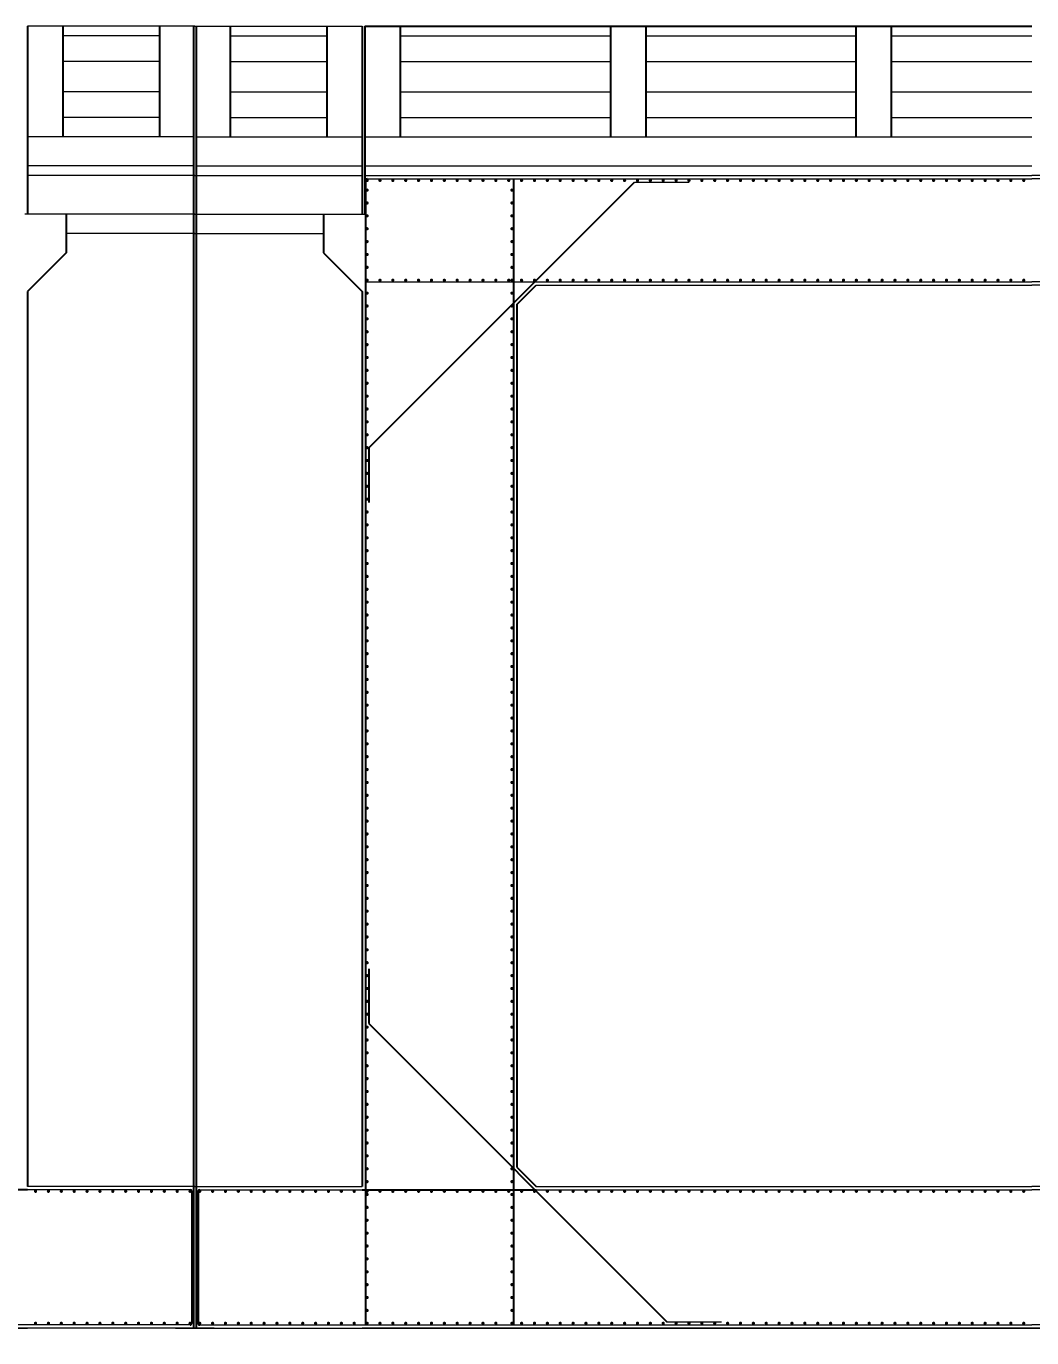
# Model space of a CAD drawing. Header units: millimetres. Extents: x -237855 to 12979, y -14991 to 144223.
# Drawn here: x -18156 to -10346, y 134038 to 144223 of the extents above; entities that cross this region are included whole.
import ezdxf

# ---------------------------------------------------------------- set-up
doc = ezdxf.new("R2010")
doc.units = ezdxf.units.MM
doc.header["$MEASUREMENT"] = 0
doc.layers.add('S TEXT', color=7, linetype='Continuous', lineweight=20)
doc.styles.get("Standard").update_dxf_attribs({"font": 'dutchb.ttf'})
doc.dimstyles.new('ISO-25', dxfattribs={"dimtxt": 1000, "dimasz": 1000, "dimexe": 1.25, "dimexo": 0.625, "dimtad": 0, "dimtxsty": 'Standard', "dimcen": 75, "dimadec": 0, "dimazin": 0, "dimtfac": 1, "dimtmove": 0, "dimatfit": 2, "dimfxl": 0, "dimarcsym": 0})

# ---------------------------------------------------------------- blocks, each defined once
blk = doc.blocks.new('*D19')
at = {"color": 0, "lineweight": -2}
for p, q in [((9154, 134627), (9154, 133162)), ((-29846, 133527), (-29846, 133162)), ((-28846, 133163), (-12128, 133163)), ((8154, 133163), (-8565, 133163))]:
    blk.add_line(p, q, dxfattribs=at)
at = {"color": 0}
for points in [[(-28846, 133330), (-28846, 132996), (-29846, 133163)], [(8154, 133330), (8154, 132996), (9154, 133163)]]:
    blk.add_solid(points, dxfattribs=at)
at = {"layer": 'Defpoints', "color": 0}
for p in [(9154, 134627), (-29846, 133527), (9154, 133163)]:
    blk.add_point(p, dxfattribs=at)
at = {"color": 0, "insert": (-10346, 133163), "char_height": 1000, "attachment_point": 5}
blk.add_mtext('39000', dxfattribs=at)

msp = doc.modelspace()

# ---------------------------------------------------------------- linework, layer by layer
for p, q in [((-18146.35978, 144222.8487), (-18146.35979, 142762.8487)), ((-17871.35978, 144222.8487), (-17871.35979, 143362.84869)), ((-17121.35978, 144222.84868), (-17121.35979, 143362.84868)), ((-16856.35978, 144222.84867), (-16856.35988, 134112.84867)), ((-16836.35978, 144222.84867), (-16836.35988, 134112.84867)), ((-16571.35978, 144222.84867), (-16571.35979, 143362.84867)), ((-15821.35978, 144222.84868), (-15821.35979, 143362.84867)), ((-15546.35978, 144222.84867), (-15546.35979, 142762.84867)), ((-15526.35978, 144222.84867), (-15526.35979, 142762.84867)), ((-15526.35978, 144222.84867), (-10346.35978, 144222.84867)), ((-15251.35978, 144222.84867), (-15251.35979, 143362.84867)), ((-13619.35978, 144222.84865), (-13619.35979, 143362.84866)), ((-13344.35978, 144222.84865), (-13344.35979, 143362.84865)), ((-11712.35978, 144222.84864), (-11712.35979, 143362.84864)), ((-11437.35978, 144222.84863), (-11437.35979, 143362.84864)), ((-15521.35979, 143025.34867), (-15521.35988, 134137.84867)), ((-15496.35981, 140948.20401), (-13431.71513, 143012.84867)), ((-14371.35979, 143037.84867), (-14371.35988, 134137.84867)), ((-17846.35979, 142762.84869), (-17846.3598, 142462.84869)), ((-15846.35979, 142762.84867), (-15846.3598, 142462.84867)), ((-17846.3598, 142462.84869), (-18146.3598, 142162.8487)), ((-15846.3598, 142462.84867), (-15546.3598, 142162.84867)), ((-14346.3598, 142062.84867), (-14196.3598, 142212.84867)), ((-18146.3598, 142162.8487), (-18146.35987, 135212.8487)), ((-15546.3598, 142162.84867), (-15546.35987, 135212.84867)), ((-14346.3598, 142062.84867), (-14346.35987, 135362.84867)), ((-15496.35981, 140948.20401), (-15496.35982, 140523.93994)), ((-15496.35985, 136901.7574), (-15496.35986, 136477.49334)), ((-15496.35986, 136477.49334), (-13181.71522, 134162.84867)), ((-14346.35987, 135362.84867), (-14196.35987, 135212.84867)), ((-18146.35987, 135187.8487), (-19496.35987, 135187.84873)), ((-16871.35987, 135175.34867), (-16871.35988, 134150.34867)), ((-16821.35987, 135175.34867), (-16821.35988, 134150.34867)), ((-15546.35987, 135187.84867), (-14196.35987, 135187.84867))]:
    msp.add_line(p, q)
at = {"const_width": 12.5}
for points in [[(-15515.10979, 143025.34867, 1), (-15502.60979, 143025.34867, 1)], [(-15415.10979, 143025.34867, 1), (-15402.60979, 143025.34867, 1)], [(-15315.10979, 143025.34867, 1), (-15302.60979, 143025.34867, 1)], [(-15215.10979, 143025.34867, 1), (-15202.60979, 143025.34867, 1)], [(-15115.10979, 143025.34867, 1), (-15102.60979, 143025.34867, 1)], [(-15015.10979, 143025.34867, 1), (-15002.60979, 143025.34867, 1)], [(-14915.10979, 143025.34867, 1), (-14902.60979, 143025.34867, 1)], [(-14815.10979, 143025.34867, 1), (-14802.60979, 143025.34867, 1)], [(-14715.10979, 143025.34867, 1), (-14702.60979, 143025.34867, 1)], [(-14615.10979, 143025.34867, 1), (-14602.60979, 143025.34867, 1)], [(-14515.10979, 143025.34867, 1), (-14502.60979, 143025.34867, 1)], [(-14415.10979, 143025.34867, 1), (-14402.60979, 143025.34867, 1)], [(-14315.10979, 143025.34867, 1), (-14302.60979, 143025.34867, 1)], [(-14215.10979, 143025.34867, 1), (-14202.60979, 143025.34867, 1)], [(-14115.10979, 143025.34867, 1), (-14102.60979, 143025.34867, 1)], [(-14015.10979, 143025.34867, 1), (-14002.60979, 143025.34867, 1)], [(-13915.10979, 143025.34867, 1), (-13902.60979, 143025.34867, 1)], [(-13815.10979, 143025.34867, 1), (-13802.60979, 143025.34867, 1)], [(-13715.10979, 143025.34867, 1), (-13702.60979, 143025.34867, 1)], [(-13615.10979, 143025.34867, 1), (-13602.60979, 143025.34867, 1)], [(-13515.10979, 143025.34867, 1), (-13502.60979, 143025.34867, 1)], [(-13415.10979, 143025.34867, 1), (-13402.60979, 143025.34867, 1)], [(-13315.10979, 143025.34867, 1), (-13302.60979, 143025.34867, 1)], [(-13215.10979, 143025.34867, 1), (-13202.60979, 143025.34867, 1)], [(-13115.10979, 143025.34867, 1), (-13102.60979, 143025.34867, 1)], [(-13015.10979, 143025.34867, 1), (-13002.60979, 143025.34867, 1)], [(-12915.10979, 143025.34867, 1), (-12902.60979, 143025.34867, 1)], [(-12815.10979, 143025.34867, 1), (-12802.60979, 143025.34867, 1)], [(-12715.10979, 143025.34867, 1), (-12702.60979, 143025.34867, 1)], [(-12615.10979, 143025.34867, 1), (-12602.60979, 143025.34867, 1)], [(-12515.10979, 143025.34867, 1), (-12502.60979, 143025.34867, 1)], [(-12415.10979, 143025.34867, 1), (-12402.60979, 143025.34867, 1)], [(-12315.10979, 143025.34867, 1), (-12302.60979, 143025.34867, 1)], [(-12215.10979, 143025.34867, 1), (-12202.60979, 143025.34867, 1)], [(-12115.10979, 143025.34867, 1), (-12102.60979, 143025.34867, 1)], [(-12015.10979, 143025.34867, 1), (-12002.60979, 143025.34867, 1)], [(-11915.10979, 143025.34867, 1), (-11902.60979, 143025.34867, 1)], [(-11815.10979, 143025.34867, 1), (-11802.60979, 143025.34867, 1)], [(-11715.10979, 143025.34867, 1), (-11702.60979, 143025.34867, 1)], [(-11615.10979, 143025.34867, 1), (-11602.60979, 143025.34867, 1)], [(-11515.10979, 143025.34867, 1), (-11502.60979, 143025.34867, 1)], [(-11415.10979, 143025.34867, 1), (-11402.60979, 143025.34867, 1)], [(-11315.10979, 143025.34867, 1), (-11302.60979, 143025.34867, 1)], [(-11215.10979, 143025.34867, 1), (-11202.60979, 143025.34867, 1)], [(-11115.10979, 143025.34867, 1), (-11102.60979, 143025.34867, 1)], [(-11015.10979, 143025.34867, 1), (-11002.60979, 143025.34867, 1)], [(-10915.10979, 143025.34867, 1), (-10902.60979, 143025.34867, 1)], [(-10815.10979, 143025.34867, 1), (-10802.60979, 143025.34867, 1)], [(-10715.10979, 143025.34867, 1), (-10702.60979, 143025.34867, 1)], [(-10615.10979, 143025.34867, 1), (-10602.60979, 143025.34867, 1)], [(-10515.10979, 143025.34867, 1), (-10502.60979, 143025.34867, 1)], [(-10415.10979, 143025.34867, 1), (-10402.60979, 143025.34867, 1)], [(-15515.10988, 142950.34867, 1), (-15502.60988, 142950.34867, 1)], [(-14390.10988, 142950.34867, 1), (-14377.60988, 142950.34867, 1)], [(-15515.10988, 142850.34867, 1), (-15502.60988, 142850.34867, 1)], [(-14390.10988, 142850.34867, 1), (-14377.60988, 142850.34867, 1)], [(-15515.10988, 142750.34867, 1), (-15502.60988, 142750.34867, 1)], [(-14390.10988, 142750.34867, 1), (-14377.60988, 142750.34867, 1)], [(-15515.10988, 142650.34867, 1), (-15502.60988, 142650.34867, 1)], [(-14390.10988, 142650.34867, 1), (-14377.60988, 142650.34867, 1)], [(-15515.10988, 142550.34867, 1), (-15502.60988, 142550.34867, 1)], [(-14390.10988, 142550.34867, 1), (-14377.60988, 142550.34867, 1)], [(-15515.10988, 142450.34867, 1), (-15502.60988, 142450.34867, 1)], [(-14390.10988, 142450.34867, 1), (-14377.60988, 142450.34867, 1)], [(-15515.10988, 142350.34867, 1), (-15502.60988, 142350.34867, 1)], [(-14390.10988, 142350.34867, 1), (-14377.60988, 142350.34867, 1)], [(-15515.10988, 142250.34867, 1), (-15502.60988, 142250.34867, 1)], [(-15515.1098, 142250.34867, 1), (-15502.6098, 142250.34867, 1)], [(-15415.10988, 142250.34867, 1), (-15402.60988, 142250.34867, 1)], [(-15315.10988, 142250.34867, 1), (-15302.60988, 142250.34867, 1)], [(-15215.10988, 142250.34867, 1), (-15202.60988, 142250.34867, 1)], [(-15115.10988, 142250.34867, 1), (-15102.60988, 142250.34867, 1)], [(-15015.10988, 142250.34867, 1), (-15002.60988, 142250.34867, 1)], [(-14915.10988, 142250.34867, 1), (-14902.60988, 142250.34867, 1)], [(-14815.10988, 142250.34867, 1), (-14802.60988, 142250.34867, 1)], [(-14715.10988, 142250.34867, 1), (-14702.60988, 142250.34867, 1)], [(-14615.10988, 142250.34867, 1), (-14602.60988, 142250.34867, 1)], [(-14515.10988, 142250.34867, 1), (-14502.60988, 142250.34867, 1)], [(-14415.10988, 142250.34867, 1), (-14402.60988, 142250.34867, 1)], [(-14390.10988, 142250.34867, 1), (-14377.60988, 142250.34867, 1)], [(-14315.10988, 142250.34867, 1), (-14302.60988, 142250.34867, 1)], [(-14215.10988, 142250.34867, 1), (-14202.60988, 142250.34867, 1)], [(-14115.10988, 142250.34867, 1), (-14102.60988, 142250.34867, 1)], [(-14015.10988, 142250.34867, 1), (-14002.60988, 142250.34867, 1)], [(-13915.10988, 142250.34867, 1), (-13902.60988, 142250.34867, 1)], [(-13815.10988, 142250.34867, 1), (-13802.60988, 142250.34867, 1)], [(-13715.10988, 142250.34867, 1), (-13702.60988, 142250.34867, 1)], [(-13615.10988, 142250.34867, 1), (-13602.60988, 142250.34867, 1)], [(-13515.10988, 142250.34867, 1), (-13502.60988, 142250.34867, 1)], [(-13415.10988, 142250.34867, 1), (-13402.60988, 142250.34867, 1)], [(-13315.10988, 142250.34867, 1), (-13302.60988, 142250.34867, 1)], [(-13215.10988, 142250.34867, 1), (-13202.60988, 142250.34867, 1)], [(-13115.10988, 142250.34867, 1), (-13102.60988, 142250.34867, 1)], [(-13015.10988, 142250.34867, 1), (-13002.60988, 142250.34867, 1)], [(-12915.10988, 142250.34867, 1), (-12902.60988, 142250.34867, 1)], [(-12815.10988, 142250.34867, 1), (-12802.60988, 142250.34867, 1)], [(-12715.10988, 142250.34867, 1), (-12702.60988, 142250.34867, 1)], [(-12615.10988, 142250.34867, 1), (-12602.60988, 142250.34867, 1)], [(-12515.10988, 142250.34867, 1), (-12502.60988, 142250.34867, 1)], [(-12415.10988, 142250.34867, 1), (-12402.60988, 142250.34867, 1)], [(-12315.10988, 142250.34867, 1), (-12302.60988, 142250.34867, 1)], [(-12215.10988, 142250.34867, 1), (-12202.60988, 142250.34867, 1)], [(-12115.10988, 142250.34867, 1), (-12102.60988, 142250.34867, 1)], [(-12015.10988, 142250.34867, 1), (-12002.60988, 142250.34867, 1)], [(-11915.10988, 142250.34867, 1), (-11902.60988, 142250.34867, 1)], [(-11815.10988, 142250.34867, 1), (-11802.60988, 142250.34867, 1)], [(-11715.10988, 142250.34867, 1), (-11702.60988, 142250.34867, 1)], [(-11615.10988, 142250.34867, 1), (-11602.60988, 142250.34867, 1)], [(-11515.10988, 142250.34867, 1), (-11502.60988, 142250.34867, 1)], [(-11415.10988, 142250.34867, 1), (-11402.60988, 142250.34867, 1)], [(-11315.10988, 142250.34867, 1), (-11302.60988, 142250.34867, 1)], [(-11215.10988, 142250.34867, 1), (-11202.60988, 142250.34867, 1)], [(-11115.10988, 142250.34867, 1), (-11102.60988, 142250.34867, 1)], [(-11015.10988, 142250.34867, 1), (-11002.60988, 142250.34867, 1)], [(-10915.10988, 142250.34867, 1), (-10902.60988, 142250.34867, 1)], [(-10815.10988, 142250.34867, 1), (-10802.60988, 142250.34867, 1)], [(-10715.10988, 142250.34867, 1), (-10702.60988, 142250.34867, 1)], [(-10615.10988, 142250.34867, 1), (-10602.60988, 142250.34867, 1)], [(-10515.10988, 142250.34867, 1), (-10502.60988, 142250.34867, 1)], [(-10415.10988, 142250.34867, 1), (-10402.60988, 142250.34867, 1)], [(-15515.10988, 142150.34867, 1), (-15502.60988, 142150.34867, 1)], [(-14390.10988, 142150.34867, 1), (-14377.60988, 142150.34867, 1)], [(-15515.10988, 142050.34867, 1), (-15502.60988, 142050.34867, 1)], [(-14390.10988, 142050.34867, 1), (-14377.60988, 142050.34867, 1)], [(-15515.10988, 141950.34867, 1), (-15502.60988, 141950.34867, 1)], [(-14390.10988, 141950.34867, 1), (-14377.60988, 141950.34867, 1)], [(-15515.10988, 141850.34867, 1), (-15502.60988, 141850.34867, 1)], [(-14390.10988, 141850.34867, 1), (-14377.60988, 141850.34867, 1)], [(-15515.10988, 141750.34867, 1), (-15502.60988, 141750.34867, 1)], [(-14390.10988, 141750.34867, 1), (-14377.60988, 141750.34867, 1)], [(-15515.10988, 141650.34867, 1), (-15502.60988, 141650.34867, 1)], [(-14390.10988, 141650.34867, 1), (-14377.60988, 141650.34867, 1)], [(-15515.10988, 141550.34867, 1), (-15502.60988, 141550.34867, 1)], [(-14390.10988, 141550.34867, 1), (-14377.60988, 141550.34867, 1)], [(-15515.10988, 141450.34867, 1), (-15502.60988, 141450.34867, 1)], [(-14390.10988, 141450.34867, 1), (-14377.60988, 141450.34867, 1)], [(-15515.10988, 141350.34867, 1), (-15502.60988, 141350.34867, 1)], [(-14390.10988, 141350.34867, 1), (-14377.60988, 141350.34867, 1)], [(-15515.10988, 141250.34867, 1), (-15502.60988, 141250.34867, 1)], [(-14390.10988, 141250.34867, 1), (-14377.60988, 141250.34867, 1)], [(-15515.10988, 141150.34867, 1), (-15502.60988, 141150.34867, 1)], [(-15515.10988, 141050.34867, 1), (-15502.60988, 141050.34867, 1)], [(-14390.10988, 141150.34867, 1), (-14377.60988, 141150.34867, 1)], [(-14390.10988, 141050.34867, 1), (-14377.60988, 141050.34867, 1)], [(-15515.10988, 140950.34867, 1), (-15502.60988, 140950.34867, 1)], [(-14390.10988, 140950.34867, 1), (-14377.60988, 140950.34867, 1)], [(-15515.10988, 140850.34867, 1), (-15502.60988, 140850.34867, 1)], [(-14390.10988, 140850.34867, 1), (-14377.60988, 140850.34867, 1)], [(-15515.10988, 140750.34867, 1), (-15502.60988, 140750.34867, 1)], [(-14390.10988, 140750.34867, 1), (-14377.60988, 140750.34867, 1)], [(-15515.10988, 140650.34867, 1), (-15502.60988, 140650.34867, 1)], [(-14390.10988, 140650.34867, 1), (-14377.60988, 140650.34867, 1)], [(-15515.10988, 140550.34867, 1), (-15502.60988, 140550.34867, 1)], [(-14390.10988, 140550.34867, 1), (-14377.60988, 140550.34867, 1)], [(-15515.10988, 140450.34867, 1), (-15502.60988, 140450.34867, 1)], [(-14390.10988, 140450.34867, 1), (-14377.60988, 140450.34867, 1)], [(-15515.10988, 140350.34867, 1), (-15502.60988, 140350.34867, 1)], [(-14390.10988, 140350.34867, 1), (-14377.60988, 140350.34867, 1)], [(-15515.10988, 140250.34867, 1), (-15502.60988, 140250.34867, 1)], [(-14390.10988, 140250.34867, 1), (-14377.60988, 140250.34867, 1)], [(-15515.10988, 140150.34867, 1), (-15502.60988, 140150.34867, 1)], [(-14390.10988, 140150.34867, 1), (-14377.60988, 140150.34867, 1)], [(-15515.10988, 140050.34867, 1), (-15502.60988, 140050.34867, 1)], [(-14390.10988, 140050.34867, 1), (-14377.60988, 140050.34867, 1)], [(-15515.10988, 139950.34867, 1), (-15502.60988, 139950.34867, 1)], [(-14390.10988, 139950.34867, 1), (-14377.60988, 139950.34867, 1)], [(-15515.10988, 139850.34867, 1), (-15502.60988, 139850.34867, 1)], [(-14390.10988, 139850.34867, 1), (-14377.60988, 139850.34867, 1)], [(-15515.10988, 139750.34867, 1), (-15502.60988, 139750.34867, 1)], [(-14390.10988, 139750.34867, 1), (-14377.60988, 139750.34867, 1)], [(-15515.10988, 139650.34867, 1), (-15502.60988, 139650.34867, 1)], [(-14390.10988, 139650.34867, 1), (-14377.60988, 139650.34867, 1)], [(-15515.10988, 139550.34867, 1), (-15502.60988, 139550.34867, 1)], [(-14390.10988, 139550.34867, 1), (-14377.60988, 139550.34867, 1)], [(-15515.10988, 139450.34867, 1), (-15502.60988, 139450.34867, 1)], [(-14390.10988, 139450.34867, 1), (-14377.60988, 139450.34867, 1)], [(-15515.10988, 139350.34867, 1), (-15502.60988, 139350.34867, 1)], [(-14390.10988, 139350.34867, 1), (-14377.60988, 139350.34867, 1)], [(-15515.10988, 139250.34867, 1), (-15502.60988, 139250.34867, 1)], [(-14390.10988, 139250.34867, 1), (-14377.60988, 139250.34867, 1)], [(-15515.10988, 139150.34867, 1), (-15502.60988, 139150.34867, 1)], [(-14390.10988, 139150.34867, 1), (-14377.60988, 139150.34867, 1)], [(-15515.10988, 139050.34867, 1), (-15502.60988, 139050.34867, 1)], [(-14390.10988, 139050.34867, 1), (-14377.60988, 139050.34867, 1)], [(-15515.10988, 138950.34867, 1), (-15502.60988, 138950.34867, 1)], [(-14390.10988, 138950.34867, 1), (-14377.60988, 138950.34867, 1)], [(-15515.10988, 138850.34867, 1), (-15502.60988, 138850.34867, 1)], [(-14390.10988, 138850.34867, 1), (-14377.60988, 138850.34867, 1)], [(-15515.10988, 138750.34867, 1), (-15502.60988, 138750.34867, 1)], [(-14390.10988, 138750.34867, 1), (-14377.60988, 138750.34867, 1)], [(-15515.10988, 138650.34867, 1), (-15502.60988, 138650.34867, 1)], [(-14390.10988, 138650.34867, 1), (-14377.60988, 138650.34867, 1)], [(-15515.10988, 138550.34867, 1), (-15502.60988, 138550.34867, 1)], [(-14390.10988, 138550.34867, 1), (-14377.60988, 138550.34867, 1)], [(-15515.10988, 138450.34867, 1), (-15502.60988, 138450.34867, 1)], [(-14390.10988, 138450.34867, 1), (-14377.60988, 138450.34867, 1)], [(-15515.10988, 138350.34867, 1), (-15502.60988, 138350.34867, 1)], [(-14390.10988, 138350.34867, 1), (-14377.60988, 138350.34867, 1)], [(-15515.10988, 138250.34867, 1), (-15502.60988, 138250.34867, 1)], [(-14390.10988, 138250.34867, 1), (-14377.60988, 138250.34867, 1)], [(-15515.10988, 138150.34867, 1), (-15502.60988, 138150.34867, 1)], [(-14390.10988, 138150.34867, 1), (-14377.60988, 138150.34867, 1)], [(-15515.10988, 138050.34867, 1), (-15502.60988, 138050.34867, 1)], [(-14390.10988, 138050.34867, 1), (-14377.60988, 138050.34867, 1)], [(-15515.10988, 137950.34867, 1), (-15502.60988, 137950.34867, 1)], [(-14390.10988, 137950.34867, 1), (-14377.60988, 137950.34867, 1)], [(-15515.10988, 137850.34867, 1), (-15502.60988, 137850.34867, 1)], [(-14390.10988, 137850.34867, 1), (-14377.60988, 137850.34867, 1)], [(-15515.10988, 137750.34867, 1), (-15502.60988, 137750.34867, 1)], [(-14390.10988, 137750.34867, 1), (-14377.60988, 137750.34867, 1)], [(-15515.10988, 137650.34867, 1), (-15502.60988, 137650.34867, 1)], [(-14390.10988, 137650.34867, 1), (-14377.60988, 137650.34867, 1)], [(-15515.10988, 137550.34867, 1), (-15502.60988, 137550.34867, 1)], [(-14390.10988, 137550.34867, 1), (-14377.60988, 137550.34867, 1)], [(-15515.10988, 137450.34867, 1), (-15502.60988, 137450.34867, 1)], [(-14390.10988, 137450.34867, 1), (-14377.60988, 137450.34867, 1)], [(-15515.10988, 137350.34867, 1), (-15502.60988, 137350.34867, 1)], [(-14390.10988, 137350.34867, 1), (-14377.60988, 137350.34867, 1)], [(-15515.10988, 137250.34867, 1), (-15502.60988, 137250.34867, 1)], [(-14390.10988, 137250.34867, 1), (-14377.60988, 137250.34867, 1)], [(-15515.10988, 137150.34867, 1), (-15502.60988, 137150.34867, 1)], [(-14390.10988, 137150.34867, 1), (-14377.60988, 137150.34867, 1)], [(-15515.10988, 137050.34867, 1), (-15502.60988, 137050.34867, 1)], [(-14390.10988, 137050.34867, 1), (-14377.60988, 137050.34867, 1)], [(-15515.10988, 136950.34867, 1), (-15502.60988, 136950.34867, 1)], [(-14390.10988, 136950.34867, 1), (-14377.60988, 136950.34867, 1)], [(-15515.10988, 136850.34867, 1), (-15502.60988, 136850.34867, 1)], [(-14390.10988, 136850.34867, 1), (-14377.60988, 136850.34867, 1)], [(-15515.10988, 136750.34867, 1), (-15502.60988, 136750.34867, 1)], [(-14390.10988, 136750.34867, 1), (-14377.60988, 136750.34867, 1)], [(-15515.10988, 136650.34867, 1), (-15502.60988, 136650.34867, 1)], [(-14390.10988, 136650.34867, 1), (-14377.60988, 136650.34867, 1)], [(-15515.10988, 136550.34867, 1), (-15502.60988, 136550.34867, 1)], [(-14390.10988, 136550.34867, 1), (-14377.60988, 136550.34867, 1)], [(-15515.10988, 136450.34867, 1), (-15502.60988, 136450.34867, 1)], [(-14390.10988, 136450.34867, 1), (-14377.60988, 136450.34867, 1)], [(-15515.10988, 136350.34867, 1), (-15502.60988, 136350.34867, 1)], [(-14390.10988, 136350.34867, 1), (-14377.60988, 136350.34867, 1)], [(-15515.10988, 136250.34867, 1), (-15502.60988, 136250.34867, 1)], [(-14390.10988, 136250.34867, 1), (-14377.60988, 136250.34867, 1)], [(-15515.10988, 136150.34867, 1), (-15502.60988, 136150.34867, 1)], [(-14390.10988, 136150.34867, 1), (-14377.60988, 136150.34867, 1)], [(-15515.10988, 136050.34867, 1), (-15502.60988, 136050.34867, 1)], [(-14390.10988, 136050.34867, 1), (-14377.60988, 136050.34867, 1)], [(-15515.10988, 135950.34867, 1), (-15502.60988, 135950.34867, 1)], [(-14390.10988, 135950.34867, 1), (-14377.60988, 135950.34867, 1)], [(-15515.10988, 135850.34867, 1), (-15502.60988, 135850.34867, 1)], [(-14390.10988, 135850.34867, 1), (-14377.60988, 135850.34867, 1)], [(-15515.10988, 135750.34867, 1), (-15502.60988, 135750.34867, 1)], [(-14390.10988, 135750.34867, 1), (-14377.60988, 135750.34867, 1)], [(-15515.10988, 135650.34867, 1), (-15502.60988, 135650.34867, 1)], [(-15515.10988, 135550.34867, 1), (-15502.60988, 135550.34867, 1)], [(-14390.10988, 135650.34867, 1), (-14377.60988, 135650.34867, 1)], [(-14390.10988, 135550.34867, 1), (-14377.60988, 135550.34867, 1)], [(-15515.10988, 135450.34867, 1), (-15502.60988, 135450.34867, 1)], [(-14390.10988, 135450.34867, 1), (-14377.60988, 135450.34867, 1)], [(-15515.10988, 135350.34867, 1), (-15502.60988, 135350.34867, 1)], [(-14390.10988, 135350.34867, 1), (-14377.60988, 135350.34867, 1)], [(-15515.10988, 135250.34867, 1), (-15502.60988, 135250.34867, 1)], [(-14390.10988, 135250.34867, 1), (-14377.60988, 135250.34867, 1)], [(-18077.60987, 135175.3487, -1), (-18090.10987, 135175.3487, -1)], [(-17977.60987, 135175.3487, -1), (-17990.10987, 135175.3487, -1)], [(-17877.60987, 135175.3487, -1), (-17890.10987, 135175.3487, -1)], [(-17777.60987, 135175.34869, -1), (-17790.10987, 135175.34869, -1)], [(-17677.60987, 135175.34869, -1), (-17690.10987, 135175.34869, -1)], [(-17577.60987, 135175.34869, -1), (-17590.10987, 135175.34869, -1)], [(-17477.60987, 135175.34869, -1), (-17490.10987, 135175.34869, -1)], [(-17377.60987, 135175.34868, -1), (-17390.10987, 135175.34869, -1)], [(-17277.60987, 135175.34868, -1), (-17290.10987, 135175.34868, -1)], [(-17177.60987, 135175.34868, -1), (-17190.10987, 135175.34868, -1)], [(-17077.60987, 135175.34868, -1), (-17090.10987, 135175.34868, -1)], [(-16977.60987, 135175.34868, -1), (-16990.10987, 135175.34868, -1)], [(-16877.60987, 135175.34867, -1), (-16890.10987, 135175.34867, -1)], [(-16815.10987, 135175.34867, 1), (-16802.60987, 135175.34867, 1)], [(-16715.10987, 135175.34867, 1), (-16702.60987, 135175.34867, 1)], [(-16615.10987, 135175.34867, 1), (-16602.60987, 135175.34867, 1)], [(-16515.10987, 135175.34867, 1), (-16502.60987, 135175.34867, 1)], [(-16415.10987, 135175.34867, 1), (-16402.60987, 135175.34867, 1)], [(-16315.10987, 135175.34867, 1), (-16302.60987, 135175.34867, 1)], [(-16215.10987, 135175.34867, 1), (-16202.60987, 135175.34867, 1)], [(-16115.10987, 135175.34867, 1), (-16102.60987, 135175.34867, 1)], [(-16015.10987, 135175.34867, 1), (-16002.60987, 135175.34867, 1)], [(-15915.10987, 135175.34867, 1), (-15902.60987, 135175.34867, 1)], [(-15815.10987, 135175.34867, 1), (-15802.60987, 135175.34867, 1)], [(-15715.10987, 135175.34867, 1), (-15702.60987, 135175.34867, 1)], [(-15615.10987, 135175.34867, 1), (-15602.60987, 135175.34867, 1)], [(-15515.10988, 135150.34867, 1), (-15502.60988, 135150.34867, 1)], [(-15515.10987, 135175.34867, 1), (-15502.60987, 135175.34867, 1)], [(-15415.10987, 135175.34867, 1), (-15402.60987, 135175.34867, 1)], [(-15315.10987, 135175.34867, 1), (-15302.60987, 135175.34867, 1)], [(-15215.10987, 135175.34867, 1), (-15202.60987, 135175.34867, 1)], [(-15115.10987, 135175.34867, 1), (-15102.60987, 135175.34867, 1)], [(-15015.10987, 135175.34867, 1), (-15002.60987, 135175.34867, 1)], [(-14915.10987, 135175.34867, 1), (-14902.60987, 135175.34867, 1)], [(-14815.10987, 135175.34867, 1), (-14802.60987, 135175.34867, 1)], [(-14715.10987, 135175.34867, 1), (-14702.60987, 135175.34867, 1)], [(-14615.10987, 135175.34867, 1), (-14602.60987, 135175.34867, 1)], [(-14515.10987, 135175.34867, 1), (-14502.60987, 135175.34867, 1)], [(-14415.10987, 135175.34867, 1), (-14402.60987, 135175.34867, 1)], [(-14390.10988, 135150.34867, 1), (-14377.60988, 135150.34867, 1)], [(-14315.10987, 135175.34867, 1), (-14302.60987, 135175.34867, 1)], [(-14215.10987, 135175.34867, 1), (-14202.60987, 135175.34867, 1)], [(-14115.10987, 135175.34867, 1), (-14102.60987, 135175.34867, 1)], [(-14015.10987, 135175.34867, 1), (-14002.60987, 135175.34867, 1)], [(-13915.10987, 135175.34867, 1), (-13902.60987, 135175.34867, 1)], [(-13815.10987, 135175.34867, 1), (-13802.60987, 135175.34867, 1)], [(-13715.10987, 135175.34867, 1), (-13702.60987, 135175.34867, 1)], [(-13615.10987, 135175.34867, 1), (-13602.60987, 135175.34867, 1)], [(-13515.10987, 135175.34867, 1), (-13502.60987, 135175.34867, 1)], [(-13415.10987, 135175.34867, 1), (-13402.60987, 135175.34867, 1)], [(-13315.10987, 135175.34867, 1), (-13302.60987, 135175.34867, 1)], [(-13215.10987, 135175.34867, 1), (-13202.60987, 135175.34867, 1)], [(-13115.10987, 135175.34867, 1), (-13102.60987, 135175.34867, 1)], [(-13015.10987, 135175.34867, 1), (-13002.60987, 135175.34867, 1)], [(-12915.10987, 135175.34867, 1), (-12902.60987, 135175.34867, 1)], [(-12815.10987, 135175.34867, 1), (-12802.60987, 135175.34867, 1)], [(-12715.10987, 135175.34867, 1), (-12702.60987, 135175.34867, 1)], [(-12615.10987, 135175.34867, 1), (-12602.60987, 135175.34867, 1)], [(-12515.10987, 135175.34867, 1), (-12502.60987, 135175.34867, 1)], [(-12415.10987, 135175.34867, 1), (-12402.60987, 135175.34867, 1)], [(-12315.10987, 135175.34867, 1), (-12302.60987, 135175.34867, 1)], [(-12215.10987, 135175.34867, 1), (-12202.60987, 135175.34867, 1)], [(-12115.10987, 135175.34867, 1), (-12102.60987, 135175.34867, 1)], [(-12015.10987, 135175.34867, 1), (-12002.60987, 135175.34867, 1)], [(-11915.10987, 135175.34867, 1), (-11902.60987, 135175.34867, 1)], [(-11815.10987, 135175.34867, 1), (-11802.60987, 135175.34867, 1)], [(-11715.10987, 135175.34867, 1), (-11702.60987, 135175.34867, 1)], [(-11615.10987, 135175.34867, 1), (-11602.60987, 135175.34867, 1)], [(-11515.10987, 135175.34867, 1), (-11502.60987, 135175.34867, 1)], [(-11415.10987, 135175.34867, 1), (-11402.60987, 135175.34867, 1)], [(-11315.10987, 135175.34867, 1), (-11302.60987, 135175.34867, 1)], [(-11215.10987, 135175.34867, 1), (-11202.60987, 135175.34867, 1)], [(-11115.10987, 135175.34867, 1), (-11102.60987, 135175.34867, 1)], [(-11015.10987, 135175.34867, 1), (-11002.60987, 135175.34867, 1)], [(-10915.10987, 135175.34867, 1), (-10902.60987, 135175.34867, 1)], [(-10815.10987, 135175.34867, 1), (-10802.60987, 135175.34867, 1)], [(-10715.10987, 135175.34867, 1), (-10702.60987, 135175.34867, 1)], [(-10615.10987, 135175.34867, 1), (-10602.60987, 135175.34867, 1)], [(-10515.10987, 135175.34867, 1), (-10502.60987, 135175.34867, 1)], [(-10415.10987, 135175.34867, 1), (-10402.60987, 135175.34867, 1)], [(-15515.10988, 135050.34867, 1), (-15502.60988, 135050.34867, 1)], [(-14390.10988, 135050.34867, 1), (-14377.60988, 135050.34867, 1)], [(-15515.10988, 134950.34867, 1), (-15502.60988, 134950.34867, 1)], [(-14390.10988, 134950.34867, 1), (-14377.60988, 134950.34867, 1)], [(-15515.10988, 134850.34867, 1), (-15502.60988, 134850.34867, 1)], [(-14390.10988, 134850.34867, 1), (-14377.60988, 134850.34867, 1)], [(-15515.10988, 134750.34867, 1), (-15502.60988, 134750.34867, 1)], [(-14390.10988, 134750.34867, 1), (-14377.60988, 134750.34867, 1)], [(-15515.10988, 134650.34867, 1), (-15502.60988, 134650.34867, 1)], [(-14390.10988, 134650.34867, 1), (-14377.60988, 134650.34867, 1)], [(-15515.10988, 134550.34867, 1), (-15502.60988, 134550.34867, 1)], [(-14390.10988, 134550.34867, 1), (-14377.60988, 134550.34867, 1)], [(-15515.10988, 134450.34867, 1), (-15502.60988, 134450.34867, 1)], [(-14390.10988, 134450.34867, 1), (-14377.60988, 134450.34867, 1)], [(-15515.10988, 134350.34867, 1), (-15502.60988, 134350.34867, 1)], [(-14390.10988, 134350.34867, 1), (-14377.60988, 134350.34867, 1)], [(-15515.10988, 134250.34867, 1), (-15502.60988, 134250.34867, 1)], [(-14390.10988, 134250.34867, 1), (-14377.60988, 134250.34867, 1)], [(-18077.60988, 134150.3487, -1), (-18090.10988, 134150.3487, -1)], [(-17977.60988, 134150.3487, -1), (-17990.10988, 134150.3487, -1)], [(-17877.60988, 134150.3487, -1), (-17890.10988, 134150.3487, -1)], [(-17777.60988, 134150.34869, -1), (-17790.10988, 134150.34869, -1)], [(-17677.60988, 134150.34869, -1), (-17690.10988, 134150.34869, -1)], [(-17577.60988, 134150.34869, -1), (-17590.10988, 134150.34869, -1)], [(-17477.60988, 134150.34869, -1), (-17490.10988, 134150.34869, -1)], [(-17377.60988, 134150.34868, -1), (-17390.10988, 134150.34869, -1)], [(-17277.60988, 134150.34868, -1), (-17290.10988, 134150.34868, -1)], [(-17177.60988, 134150.34868, -1), (-17190.10988, 134150.34868, -1)], [(-17077.60988, 134150.34868, -1), (-17090.10988, 134150.34868, -1)], [(-16977.60988, 134150.34868, -1), (-16990.10988, 134150.34868, -1)], [(-16877.60988, 134150.34867, -1), (-16890.10988, 134150.34867, -1)], [(-16815.10988, 134150.34867, 1), (-16802.60988, 134150.34867, 1)], [(-16715.10988, 134150.34867, 1), (-16702.60988, 134150.34867, 1)], [(-16615.10988, 134150.34867, 1), (-16602.60988, 134150.34867, 1)], [(-16515.10988, 134150.34867, 1), (-16502.60988, 134150.34867, 1)], [(-16415.10988, 134150.34867, 1), (-16402.60988, 134150.34867, 1)], [(-16315.10988, 134150.34867, 1), (-16302.60988, 134150.34867, 1)], [(-16215.10988, 134150.34867, 1), (-16202.60988, 134150.34867, 1)], [(-16115.10988, 134150.34867, 1), (-16102.60988, 134150.34867, 1)], [(-16015.10988, 134150.34867, 1), (-16002.60988, 134150.34867, 1)], [(-15915.10988, 134150.34867, 1), (-15902.60988, 134150.34867, 1)], [(-15815.10988, 134150.34867, 1), (-15802.60988, 134150.34867, 1)], [(-15715.10988, 134150.34867, 1), (-15702.60988, 134150.34867, 1)], [(-15615.10988, 134150.34867, 1), (-15602.60988, 134150.34867, 1)], [(-15515.10988, 134150.34867, 1), (-15502.60988, 134150.34867, 1)], [(-15515.10988, 134150.34867, 1), (-15502.60988, 134150.34867, 1)], [(-15415.10988, 134150.34867, 1), (-15402.60988, 134150.34867, 1)], [(-15315.10988, 134150.34867, 1), (-15302.60988, 134150.34867, 1)], [(-15215.10988, 134150.34867, 1), (-15202.60988, 134150.34867, 1)], [(-15115.10988, 134150.34867, 1), (-15102.60988, 134150.34867, 1)], [(-15015.10988, 134150.34867, 1), (-15002.60988, 134150.34867, 1)], [(-14915.10988, 134150.34867, 1), (-14902.60988, 134150.34867, 1)], [(-14815.10988, 134150.34867, 1), (-14802.60988, 134150.34867, 1)], [(-14715.10988, 134150.34867, 1), (-14702.60988, 134150.34867, 1)], [(-14615.10988, 134150.34867, 1), (-14602.60988, 134150.34867, 1)], [(-14515.10988, 134150.34867, 1), (-14502.60988, 134150.34867, 1)], [(-14390.10988, 134150.34867, 1), (-14377.60988, 134150.34867, 1)], [(-14315.10988, 134150.34867, 1), (-14302.60988, 134150.34867, 1)], [(-14215.10988, 134150.34867, 1), (-14202.60988, 134150.34867, 1)], [(-14115.10988, 134150.34867, 1), (-14102.60988, 134150.34867, 1)], [(-14015.10988, 134150.34867, 1), (-14002.60988, 134150.34867, 1)], [(-13915.10988, 134150.34867, 1), (-13902.60988, 134150.34867, 1)], [(-13815.10988, 134150.34867, 1), (-13802.60988, 134150.34867, 1)], [(-13715.10988, 134150.34867, 1), (-13702.60988, 134150.34867, 1)], [(-13615.10988, 134150.34867, 1), (-13602.60988, 134150.34867, 1)], [(-13515.10988, 134150.34867, 1), (-13502.60988, 134150.34867, 1)], [(-13415.10988, 134150.34867, 1), (-13402.60988, 134150.34867, 1)], [(-13315.10988, 134150.34867, 1), (-13302.60988, 134150.34867, 1)], [(-13215.10988, 134150.34867, 1), (-13202.60988, 134150.34867, 1)], [(-13115.10988, 134150.34867, 1), (-13102.60988, 134150.34867, 1)], [(-13015.10988, 134150.34867, 1), (-13002.60988, 134150.34867, 1)], [(-12915.10988, 134150.34867, 1), (-12902.60988, 134150.34867, 1)], [(-12815.10988, 134150.34867, 1), (-12802.60988, 134150.34867, 1)], [(-12715.10988, 134150.34867, 1), (-12702.60988, 134150.34867, 1)], [(-12615.10988, 134150.34867, 1), (-12602.60988, 134150.34867, 1)], [(-12515.10988, 134150.34867, 1), (-12502.60988, 134150.34867, 1)], [(-12415.10988, 134150.34867, 1), (-12402.60988, 134150.34867, 1)], [(-12315.10988, 134150.34867, 1), (-12302.60988, 134150.34867, 1)], [(-12215.10988, 134150.34867, 1), (-12202.60988, 134150.34867, 1)], [(-12115.10988, 134150.34867, 1), (-12102.60988, 134150.34867, 1)], [(-12015.10988, 134150.34867, 1), (-12002.60988, 134150.34867, 1)], [(-11915.10988, 134150.34867, 1), (-11902.60988, 134150.34867, 1)], [(-11815.10988, 134150.34867, 1), (-11802.60988, 134150.34867, 1)], [(-11715.10988, 134150.34867, 1), (-11702.60988, 134150.34867, 1)], [(-11615.10988, 134150.34867, 1), (-11602.60988, 134150.34867, 1)], [(-11515.10988, 134150.34867, 1), (-11502.60988, 134150.34867, 1)], [(-11415.10988, 134150.34867, 1), (-11402.60988, 134150.34867, 1)], [(-11315.10988, 134150.34867, 1), (-11302.60988, 134150.34867, 1)], [(-11215.10988, 134150.34867, 1), (-11202.60988, 134150.34867, 1)], [(-11115.10988, 134150.34867, 1), (-11102.60988, 134150.34867, 1)], [(-11015.10988, 134150.34867, 1), (-11002.60988, 134150.34867, 1)], [(-10915.10988, 134150.34867, 1), (-10902.60988, 134150.34867, 1)], [(-10815.10988, 134150.34867, 1), (-10802.60988, 134150.34867, 1)], [(-10715.10988, 134150.34867, 1), (-10702.60988, 134150.34867, 1)], [(-10615.10988, 134150.34867, 1), (-10602.60988, 134150.34867, 1)], [(-10515.10988, 134150.34867, 1), (-10502.60988, 134150.34867, 1)], [(-10415.10988, 134150.34867, 1), (-10402.60988, 134150.34867, 1)]]:
    msp.add_lwpolyline(points, format="xyb", close=True, dxfattribs=at)
for centre, start, end in [((-15508.85979, 143025.34867), 90, 179.999999418), ((-16883.85987, 135175.34867), 359.999999418, 89.999998837), ((-16808.85987, 135175.34867), 90, 179.999999418), ((-16883.85988, 134150.34867), 269.999998837, 359.999999418), ((-16808.85988, 134150.34867), 179.999999418, 270)]:
    msp.add_arc(centre, 12.5, start, end)
at = {"layer": 'S TEXT'}
for p, q in [((-16846.35978, 144222.84867), (-18146.35978, 144222.8487)), ((-16846.35978, 144222.84867), (-15546.35978, 144222.84867)), ((-17121.35978, 144147.84868), (-17871.35978, 144147.84869)), ((-16571.35978, 144147.84867), (-15821.35978, 144147.84867)), ((-15251.35978, 144147.84867), (-13619.35978, 144147.84867)), ((-13344.35978, 144147.84867), (-11712.35978, 144147.84867)), ((-11437.35978, 144147.84867), (-10346.35979, 144147.84867)), ((-17121.35978, 143947.84868), (-17871.35978, 143947.84869)), ((-16571.35978, 143947.84867), (-15821.35978, 143947.84867)), ((-15251.35978, 143947.84867), (-13619.35978, 143947.84867)), ((-13344.35978, 143947.84867), (-11712.35978, 143947.84867)), ((-11437.35978, 143947.84867), (-10346.35979, 143947.84867)), ((-17121.35978, 143712.84868), (-17871.35978, 143712.84869)), ((-16571.35978, 143712.84867), (-15821.35978, 143712.84867)), ((-15251.35978, 143712.84867), (-13619.35978, 143712.84867)), ((-13344.35978, 143712.84867), (-11712.35978, 143712.84867)), ((-11437.35978, 143712.84867), (-10346.35979, 143712.84867)), ((-17121.35979, 143512.84868), (-17871.35979, 143512.84869)), ((-16571.35979, 143512.84867), (-15821.35979, 143512.84867)), ((-15251.35979, 143512.84867), (-13619.35979, 143512.84867)), ((-13344.35979, 143512.84867), (-11712.35979, 143512.84867)), ((-11437.35979, 143512.84867), (-10346.35979, 143512.84867)), ((-16856.35979, 143362.84867), (-18146.35979, 143362.8487)), ((-16836.35979, 143362.84867), (-15546.35979, 143362.84867)), ((-15526.35979, 143362.84867), (-10346.35979, 143362.84867)), ((-16856.35979, 143137.84867), (-18146.35979, 143137.8487)), ((-16836.35979, 143137.84867), (-15546.35979, 143137.84867)), ((-15526.35979, 143137.84867), (-10346.35979, 143137.84867)), ((-16846.35979, 143062.84867), (-18146.35979, 143062.8487)), ((-16846.35979, 143062.84867), (-15546.35979, 143062.84867)), ((-15526.35979, 143062.84867), (-10346.35979, 143062.84867)), ((-15508.85979, 143037.84867), (-10346.35979, 143037.84867)), ((-13431.71513, 143012.84867), (-13007.45106, 143012.84867)), ((-5166.35979, 143062.84857), (-10346.35979, 143062.84867)), ((-5183.85979, 143037.84857), (-10346.35979, 143037.84867)), ((-16846.35979, 142762.84867), (-18166.35979, 142762.8487)), ((-16846.35979, 142762.84867), (-15526.35979, 142762.84867)), ((-16846.35979, 142612.84867), (-17846.35979, 142612.84869)), ((-16846.35979, 142612.84867), (-15846.35979, 142612.84867)), ((-15521.3598, 142237.84867), (-10346.3598, 142237.84867)), ((-14196.3598, 142212.84867), (-10346.3598, 142212.84867)), ((-5171.3598, 142237.84857), (-10346.3598, 142237.84867)), ((-6496.3598, 142212.8486), (-10346.3598, 142212.84867)), ((-16846.35987, 135212.84867), (-18146.35987, 135212.8487)), ((-16883.85987, 135187.84867), (-18146.35987, 135187.8487)), ((-16846.35987, 135212.84867), (-15546.35987, 135212.84867)), ((-16808.85987, 135187.84867), (-15546.35987, 135187.84867)), ((-14196.35987, 135212.84867), (-10346.35987, 135212.84867)), ((-14196.35987, 135187.84867), (-10346.35987, 135187.84867)), ((-6496.35987, 135212.8486), (-10346.35987, 135212.84867)), ((-6496.35987, 135187.8486), (-10346.35987, 135187.84867)), ((-16883.85988, 134137.84867), (-23346.35988, 134137.84881)), ((-16808.85988, 134137.84867), (-10346.35988, 134137.84867)), ((-13181.71522, 134162.84867), (-12757.45115, 134162.84867)), ((-3883.85988, 134137.84854), (-10346.35988, 134137.84867)), ((-23346.35988, 134112.84891), (-18146.35985, 134112.84891)), ((-16696.35988, 134112.84867), (-23346.35988, 134112.84881)), ((-16996.35988, 134112.84867), (-10346.35988, 134112.84867)), ((-10346.35988, 134112.84878), (-15546.35992, 134112.84888)), ((-10346.35988, 134112.84878), (-5146.35985, 134112.84878)), ((-3696.35988, 134112.84854), (-10346.35988, 134112.84867))]:
    msp.add_line(p, q, dxfattribs=at)

# ---------------------------------------------------------------- dimensions: what is measured, and where the dimension line sits
dim = msp.add_linear_dim(base=(9153.64013, 133162.99816), p1=(-29846.35987, 133527.19429), p2=(9153.64013, 134627.19389), dimstyle='ISO-25')
dim.commit()
dim.dimension.update_dxf_attribs({"geometry": '*D19', "text_midpoint": (-10346.35987, 133162.99816)})

doc.saveas('drawing.dxf')
